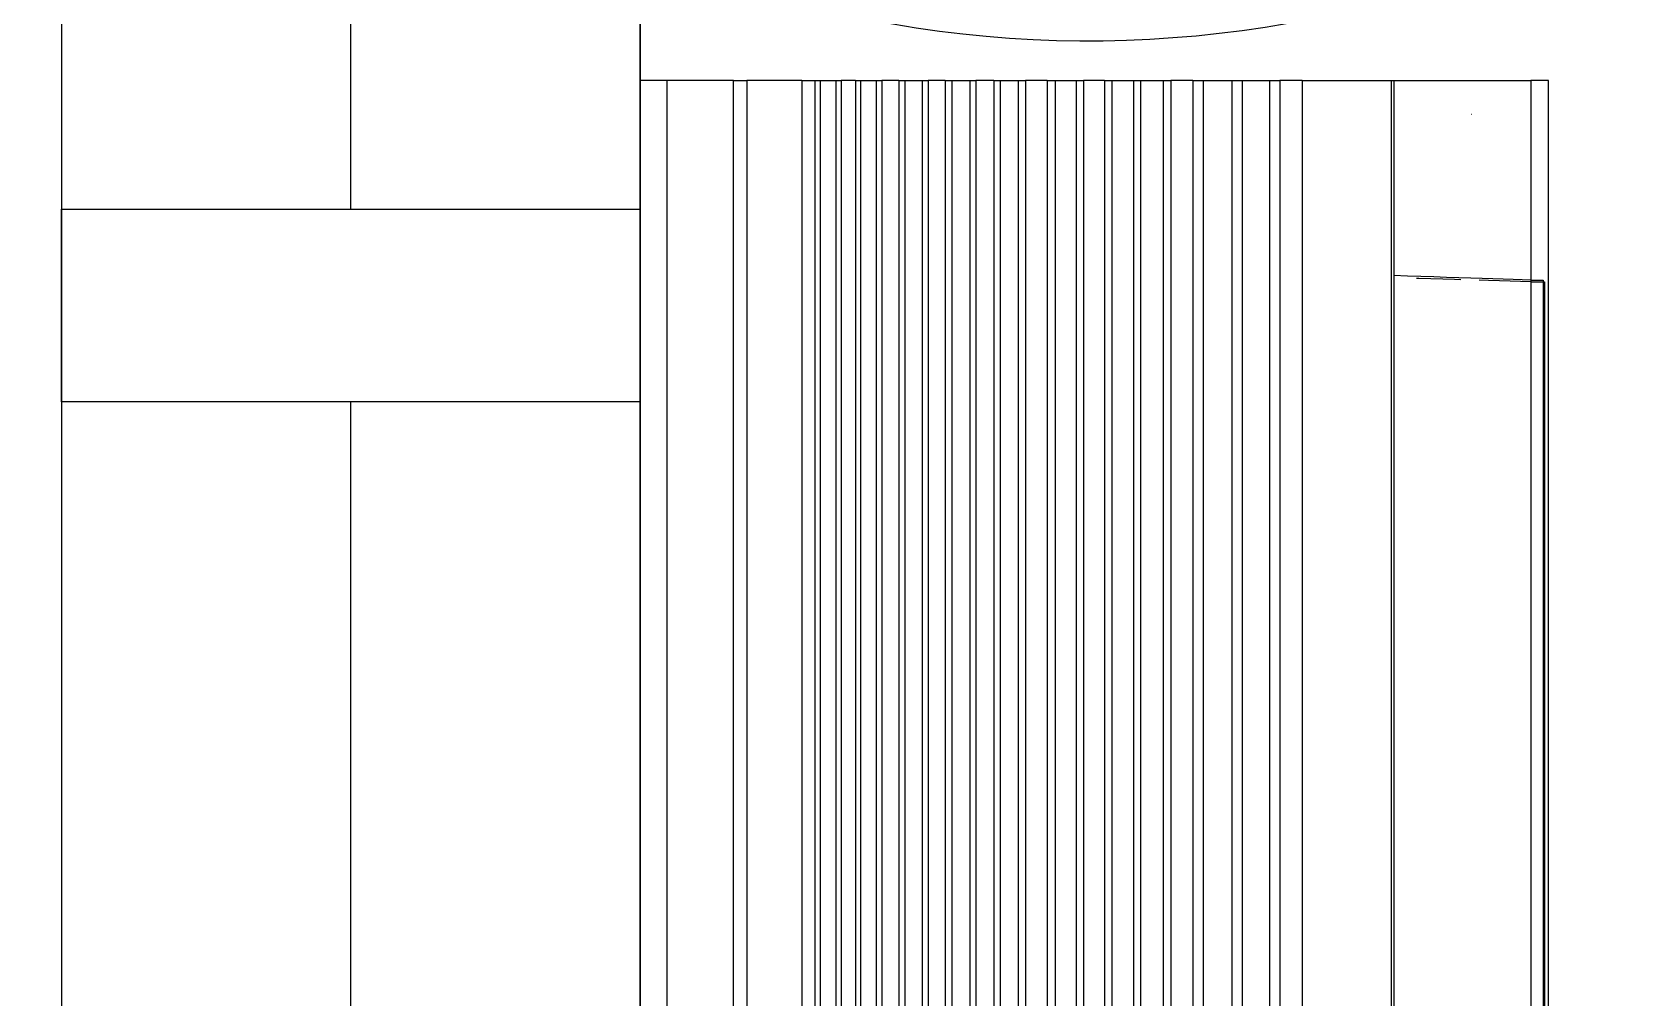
# Model space of a CAD drawing. Header units: inches. Extents: x 16928 to 514628, y -1471 to 241387.
# Drawn here: x 53130.9 to 53546.6, y 53890.9 to 54141.4 of the extents above; entities that cross this region are included whole.
import ezdxf

# ---------------------------------------------------------------- set-up
doc = ezdxf.new("R2010")
doc.units = ezdxf.units.IN
doc.header["$MEASUREMENT"] = 0
for name, color, linetype in [('12. mRspecT - LEGEND', 1, 'Continuous'), ('Edges', 7, 'Continuous'), ('ELECT', 6, 'Continuous'), ('TB', 8, 'Continuous'), ('WIN', 9, 'Continuous')]:
    doc.layers.add(name, color=color, linetype=linetype)

# ---------------------------------------------------------------- blocks, each defined once
blk = doc.blocks.new('air con')
at = {"layer": 'Edges'}
for p, q in [((71.402, 41.898), (152.402, 41.898)), ((152.402, 41.095), (152.402, 41.898)), ((71.402, 41.095), (152.402, 41.095)), ((152.402, 39.122), (152.402, 41.095)), ((71.402, 39.122), (152.402, 39.122)), ((152.402, 39.122), (152.402, 38.724)), ((152.402, 38.724), (71.402, 38.724)), ((152.402, 37.092), (152.402, 38.724)), ((152.402, 37.092), (71.402, 37.092)), ((152.402, 36.701), (71.402, 36.701)), ((152.402, 37.092), (152.402, 36.701)), ((152.402, 36.701), (152.402, 36.542)), ((152.402, 36.542), (71.402, 36.542)), ((152.402, 36.542), (152.402, 36.078)), ((152.402, 36.078), (71.402, 36.078)), ((152.402, 35.914), (71.402, 35.914)), ((152.402, 36.078), (152.402, 35.914)), ((152.402, 35.493), (152.402, 35.914)), ((152.402, 35.493), (71.402, 35.493)), ((152.402, 35.34), (71.402, 35.34)), ((152.402, 35.493), (152.402, 35.34)), ((152.402, 35.34), (152.402, 34.877)), ((152.402, 34.877), (71.402, 34.877)), ((152.402, 34.877), (152.402, 34.709)), ((152.402, 34.709), (71.402, 34.709)), ((152.402, 34.207), (152.402, 34.709)), ((152.402, 34.207), (71.402, 34.207)), ((152.402, 34.022), (71.402, 34.022)), ((152.402, 34.207), (152.402, 34.022)), ((152.402, 34.022), (152.402, 33.51)), ((152.402, 33.51), (71.402, 33.51)), ((152.402, 33.51), (152.402, 33.335)), ((152.402, 33.335), (71.402, 33.335)), ((152.402, 32.826), (152.402, 33.335)), ((152.402, 32.826), (71.402, 32.826)), ((152.402, 32.625), (71.402, 32.625)), ((152.402, 32.826), (152.402, 32.625)), ((152.402, 32.625), (152.402, 32.098)), ((152.402, 32.098), (71.402, 32.098)), ((152.402, 32.098), (152.402, 31.911)), ((152.402, 31.911), (71.402, 31.911)), ((152.402, 31.378), (152.402, 31.911)), ((152.402, 31.378), (71.402, 31.378)), ((152.402, 31.189), (71.402, 31.189)), ((152.402, 31.378), (152.402, 31.189)), ((152.402, 31.189), (152.402, 30.654)), ((152.402, 30.654), (71.402, 30.654)), ((152.402, 30.654), (152.402, 30.439)), ((152.402, 30.439), (71.402, 30.439)), ((152.402, 29.791), (152.402, 30.439)), ((152.402, 29.791), (71.402, 29.791)), ((152.402, 29.562), (71.402, 29.562)), ((152.402, 29.791), (152.402, 29.562)), ((152.402, 29.562), (152.402, 28.935)), ((152.402, 28.935), (71.402, 28.935)), ((152.402, 28.714), (71.402, 28.714)), ((152.402, 28.935), (152.402, 28.714)), ((152.402, 28.092), (152.402, 28.714)), ((152.402, 28.092), (71.402, 28.092)), ((152.402, 27.871), (71.402, 27.871)), ((152.402, 28.092), (152.402, 27.871)), ((152.402, 27.871), (152.402, 27.226)), ((152.402, 27.226), (71.402, 27.226)), ((152.402, 27.226), (152.402, 27.024)), ((152.402, 27.024), (71.402, 27.024)), ((152.402, 27.024), (152.402, 26.349)), ((152.402, 26.349), (71.402, 26.349)), ((152.402, 26.349), (152.402, 26.117)), ((152.402, 26.117), (71.402, 26.117)), ((152.402, 25.469), (152.402, 26.117)), ((152.402, 25.469), (71.402, 25.469)), ((152.402, 25.469), (152.402, 25.162)), ((152.402, 25.162), (71.402, 25.162)), ((152.402, 25.162), (152.402, 24.304)), ((152.402, 24.304), (71.402, 24.304)), ((152.402, 24.304), (152.402, 24.002)), ((152.402, 24.002), (71.402, 24.002)), ((152.402, 24.002), (152.402, 23.184)), ((152.402, 23.184), (71.402, 23.184)), ((152.402, 22.883), (71.402, 22.883)), ((152.402, 23.184), (152.402, 22.883)), ((152.402, 22.213), (152.402, 22.883)), ((152.402, 22.213), (71.402, 22.213)), ((152.402, 22.213), (152.402, 19.568)), ((152.402, 19.568), (71.402, 19.568)), ((152.402, 19.568), (152.402, 19.493)), ((152.402, 19.493), (71.402, 19.493)), ((146.575, 18.687), (146.588, 19.085)), ((146.588, 19.085), (146.601, 19.493)), ((152.402, 19.493), (152.402, 15.42)), ((146.504, 18.391), (146.514, 18.752)), ((146.514, 18.752), (146.516, 18.813)), ((146.562, 18.299), (146.575, 18.687)), ((146.494, 18.035), (146.504, 18.391)), ((146.55, 17.923), (146.562, 18.299)), ((146.479, 17.503), (146.484, 17.685)), ((146.484, 17.685), (146.494, 18.035)), ((146.538, 17.558), (146.55, 17.923)), ((146.516, 16.869), (146.527, 17.206)), ((146.527, 17.206), (146.538, 17.558)), ((151.402, 17.184), (151.402, 17.175)), ((146.456, 16.673), (146.464, 16.956)), ((146.505, 16.546), (146.516, 16.869)), ((146.438, 16.032), (146.447, 16.349)), ((146.447, 16.349), (146.456, 16.673)), ((146.486, 15.948), (146.495, 16.239)), ((146.495, 16.239), (146.505, 16.546)), ((146.429, 15.722), (146.438, 16.032)), ((146.477, 15.675), (146.486, 15.948)), ((146.421, 15.42), (76.921, 15.42)), ((146.421, 15.42), (146.429, 15.722)), ((146.468, 15.42), (146.421, 15.42)), ((146.421, 15.42), (146.421, 15.051)), ((146.468, 15.42), (146.477, 15.675)), ((152.402, 15.42), (146.468, 15.42)), ((146.468, 15.42), (146.468, 15.051)), ((152.402, 14.898), (152.402, 15.42)), ((71.402, 14.898), (152.402, 14.898)), ((146.421, 15.051), (76.921, 15.051)), ((146.421, 15.012), (76.921, 15.012)), ((146.468, 15.051), (146.421, 15.051)), ((146.421, 15.051), (146.421, 15.012))]:
    blk.add_line(p, q, dxfattribs=at)
blk = doc.blocks.new('2.0 HP AIR CONDITION')
at = {"xscale": 8.72523083075772, "yscale": 8.72523083075772, "zscale": 8.72523083075772}
blk.add_blockref('air con', (-1610.13, 83.28), dxfattribs=at)
blk = doc.blocks.new('13A SSO 300mm')
at = {"layer": 'ELECT', "color": 6}
blk.add_line((-297.44, 0), (297.44, 0), dxfattribs=at)
blk.add_arc((0, 116.33), 297.44, 336.9763, 203.0237, dxfattribs=at)

msp = doc.modelspace()

# ---------------------------------------------------------------- linework, layer by layer
at = {"layer": '12. mRspecT - LEGEND'}
msp.add_lwpolyline([(53513.76, 34610.48), (51863.56, 34610.48), (51863.56, 37610.48), (55288.56, 37610.48), (55288.56, 44260.48), (53288.56, 44260.48), (53288.56, 56110.48), (57288.56, 56110.48), (57288.56, 58610.48), (65138.56, 58610.48), (65138.56, 56785.48), (68563.28, 56785.48), (68563.56, 57160.48)], dxfattribs=at)
at = {"layer": 'WIN'}
for p, q in [((53288.56, 54685.48), (53288.56, 51685.48)), ((53138.56, 54660.48), (53138.56, 51710.48)), ((53213.56, 54095.48), (53213.56, 54635.48)), ((53213.56, 53505.48), (53213.56, 54045.48))]:
    msp.add_line(p, q, dxfattribs=at)
msp.add_lwpolyline([(53138.56, 54045.48), (53138.56, 54095.48), (53288.56, 54095.48), (53288.56, 54045.48)], close=True, dxfattribs=at)

# ---------------------------------------------------------------- block references
at = {"rotation": 89.9999999999959}
msp.add_blockref('2.0 HP AIR CONDITION', (53737.41, 54409.24), dxfattribs=at)
at = {"layer": 'TB', "color": 6, "linetype": 'Continuous', "rotation": 270}
msp.add_blockref('13A SSO 300mm', (53288.56, 54436.62), dxfattribs=at)

doc.saveas('drawing.dxf')
